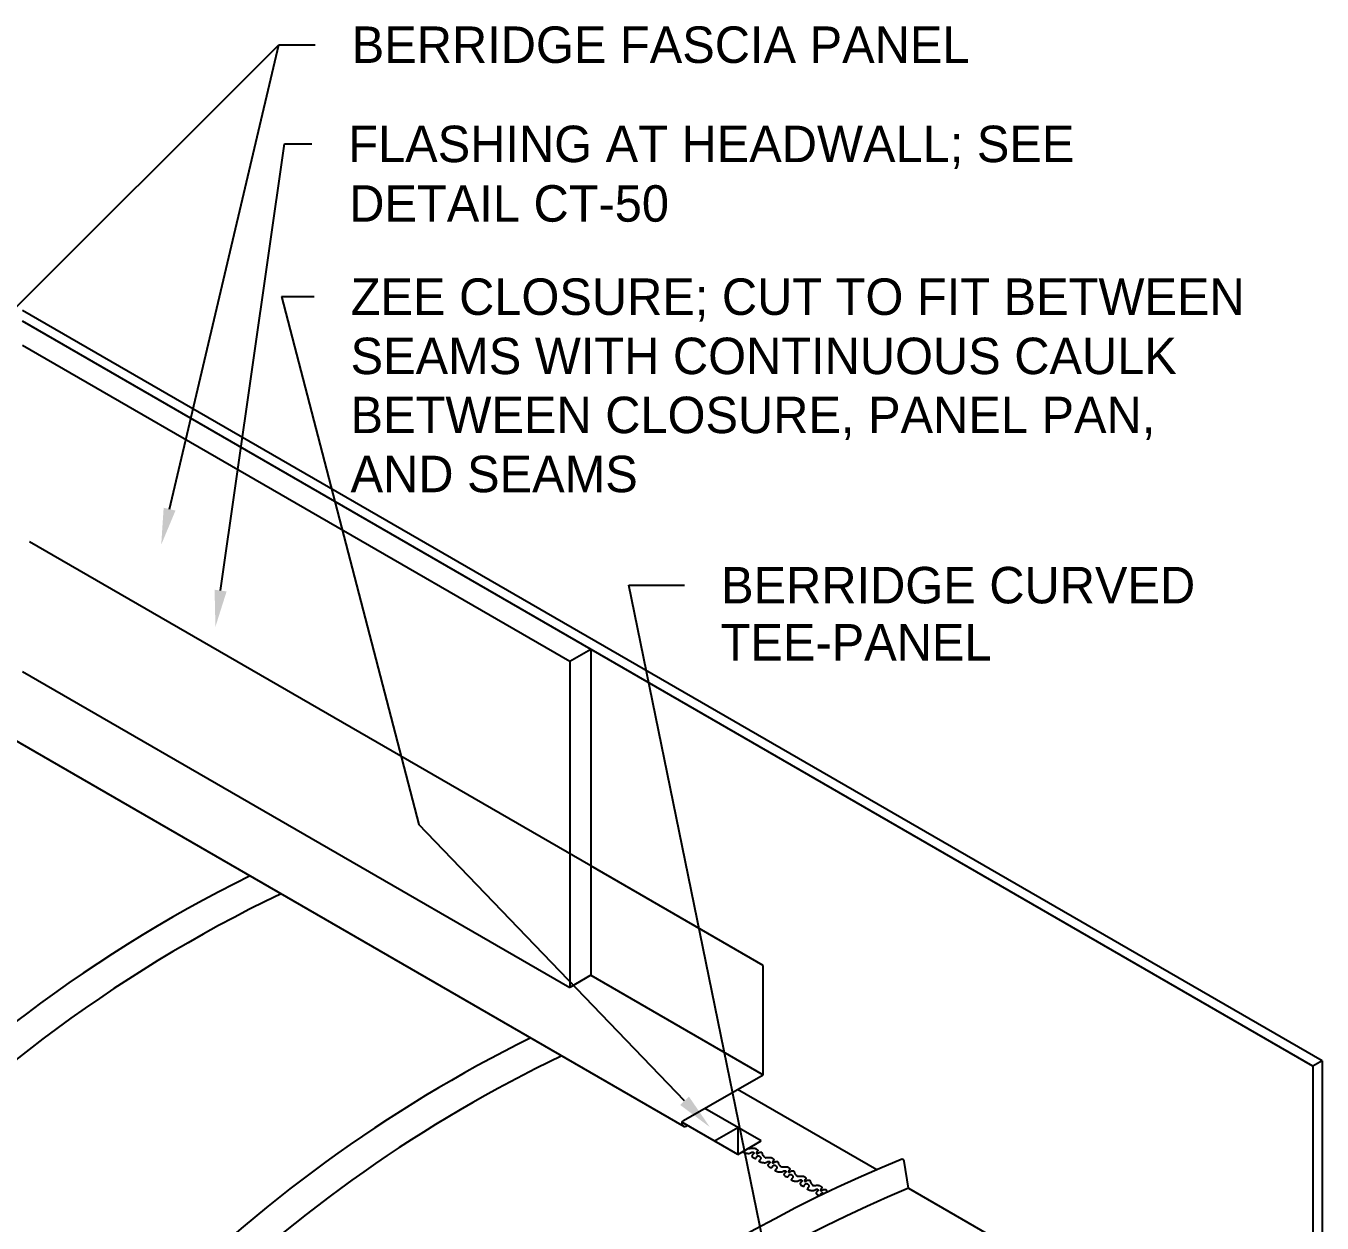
# Model space of a CAD drawing. Extents: x 8 to 105, y 3 to 136.
# Drawn here: x 54.47 to 102.46, y 91.81 to 136.13 of the extents above; entities that cross this region are included whole.
import ezdxf
from ezdxf.enums import TextEntityAlignment as Align

# ---------------------------------------------------------------- set-up
doc = ezdxf.new("R2010")
doc.units = 0
doc.header["$LTSCALE"] = 1.7995
doc.linetypes.add('HIDDENX2', pattern=[0])
for name, color, linetype in [('CMP-FLSH', 7, 'CONTINUOUS'), ('DIM-TXT', 7, 'CONTINUOUS'), ('STRCTR', 7, 'CONTINUOUS')]:
    doc.layers.add(name, color=color, linetype=linetype)

msp = doc.modelspace()

# ---------------------------------------------------------------- linework, layer by layer
at = {"layer": 'CMP-FLSH', "color": 0, "linetype": 'CONTINUOUS'}
for p, q in [((74.605, 112.6), (54.34, 124.3)), ((75.384, 113.05), (74.605, 112.6)), ((75.384, 113.05), (75.384, 100.986)), ((74.605, 112.6), (74.605, 100.536)), ((54.34, 112.236), (74.605, 100.536)), ((52.001, 110.886), (78.838, 95.391)), ((81.759, 101.351), (75.384, 105.032)), ((81.759, 97.305), (81.759, 101.351)), ((75.384, 100.986), (74.605, 100.536)), ((75.384, 100.986), (81.759, 97.305)), ((78.81, 95.603), (81.759, 97.305)), ((85.97, 93.782), (80.814, 96.76)), ((81.69, 94.851), (79.599, 96.058)), ((80.824, 94.351), (78.759, 95.543)), ((78.925, 95.403), (78.964, 95.425)), ((79.958, 94.851), (80.824, 95.351)), ((80.824, 95.351), (80.824, 94.351)), ((80.824, 94.351), (81.69, 94.851)), ((87.151, 93.101), (86.989, 94.104)), ((87.151, 93.101), (93.213, 89.601))]:
    msp.add_line(p, q, dxfattribs=at)
at = {"layer": 'CMP-FLSH', "color": 0, "linetype": 'HIDDENX2'}
msp.add_line((75.384, 105.032), (54.599, 117.032), dxfattribs=at)
at = {"layer": 'CMP-FLSH', "color": 0, "linetype": 'CONTINUOUS'}
for points in [[(81.239, 94.572, 0), (81.255, 94.574, 0), (81.272, 94.576, 0), (81.292, 94.578, 0), (81.312, 94.58, 0), (81.333, 94.581, 0), (81.354, 94.582, 0), (81.374, 94.583, 0), (81.392, 94.583, 0), (81.407, 94.583, 0), (81.414, 94.583, 0), (81.421, 94.582, 0), (81.43, 94.582, 0), (81.438, 94.581, 0), (81.447, 94.58, 0), (81.456, 94.579, 0), (81.464, 94.578, 0), (81.471, 94.576, 0), (81.477, 94.574, 0), (81.487, 94.569, 0), (81.498, 94.563, 0), (81.51, 94.556, 0), (81.523, 94.548, 0), (81.534, 94.539, 0), (81.545, 94.529, 0), (81.554, 94.52, 0), (81.561, 94.51, 0), (81.564, 94.5, 0), (81.564, 94.493, 0), (81.561, 94.485, 0), (81.556, 94.477, 0), (81.549, 94.468, 0), (81.542, 94.459, 0), (81.535, 94.451, 0), (81.529, 94.442, 0), (81.524, 94.434, 0), (81.521, 94.427, 0), (81.519, 94.423, 0), (81.518, 94.418, 0), (81.517, 94.412, 0), (81.516, 94.405, 0), (81.516, 94.399, 0), (81.516, 94.393, 0), (81.516, 94.388, 0), (81.518, 94.384, 0), (81.521, 94.381, 0), (81.53, 94.379, 0), (81.54, 94.38, 0), (81.552, 94.385, 0), (81.565, 94.392, 0), (81.578, 94.4, 0), (81.591, 94.409, 0), (81.604, 94.417, 0), (81.615, 94.423, 0), (81.625, 94.427, 0), (81.633, 94.428, 0), (81.641, 94.43, 0), (81.651, 94.431, 0), (81.661, 94.432, 0), (81.671, 94.433, 0), (81.68, 94.433, 0), (81.69, 94.432, 0), (81.697, 94.43, 0), (81.704, 94.427, 0), (81.71, 94.422, 0), (81.715, 94.414, 0), (81.719, 94.405, 0), (81.723, 94.394, 0), (81.727, 94.383, 0), (81.73, 94.372, 0), (81.733, 94.362, 0), (81.736, 94.352, 0), (81.739, 94.345, 0), (81.742, 94.337, 0), (81.748, 94.328, 0), (81.754, 94.318, 0), (81.762, 94.307, 0), (81.772, 94.294, 0), (81.784, 94.28, 0), (81.797, 94.265, 0), (81.812, 94.249, 0), (81.828, 94.231, 0)], [(81, 94.453, 0), (81.007, 94.448, 0), (81.016, 94.442, 0), (81.025, 94.437, 0), (81.036, 94.431, 0), (81.046, 94.425, 0), (81.057, 94.42, 0), (81.067, 94.416, 0), (81.076, 94.412, 0), (81.084, 94.409, 0), (81.095, 94.406, 0), (81.108, 94.403, 0), (81.122, 94.4, 0), (81.137, 94.398, 0), (81.153, 94.396, 0), (81.168, 94.394, 0), (81.182, 94.393, 0), (81.195, 94.391, 0), (81.206, 94.39, 0), (81.21, 94.39, 0), (81.213, 94.39, 0), (81.217, 94.39, 0), (81.222, 94.39, 0), (81.226, 94.39, 0), (81.23, 94.39, 0), (81.235, 94.39, 0), (81.238, 94.39, 0), (81.241, 94.39, 0), (81.255, 94.394, 0), (81.271, 94.4, 0), (81.289, 94.407, 0), (81.307, 94.415, 0), (81.325, 94.423, 0), (81.343, 94.43, 0), (81.36, 94.435, 0), (81.376, 94.437, 0), (81.39, 94.436, 0), (81.394, 94.435, 0), (81.399, 94.432, 0), (81.404, 94.428, 0), (81.409, 94.424, 0), (81.414, 94.419, 0), (81.418, 94.414, 0), (81.422, 94.409, 0), (81.424, 94.404, 0), (81.425, 94.4, 0), (81.424, 94.395, 0), (81.421, 94.391, 0), (81.417, 94.387, 0), (81.413, 94.382, 0), (81.407, 94.378, 0), (81.402, 94.374, 0), (81.397, 94.37, 0), (81.393, 94.366, 0), (81.39, 94.363, 0), (81.385, 94.357, 0), (81.378, 94.349, 0), (81.372, 94.341, 0), (81.364, 94.332, 0), (81.358, 94.323, 0), (81.352, 94.314, 0), (81.348, 94.305, 0), (81.346, 94.297, 0), (81.346, 94.29, 0), (81.352, 94.276, 0), (81.363, 94.262, 0), (81.378, 94.249, 0), (81.395, 94.236, 0), (81.414, 94.225, 0), (81.434, 94.216, 0), (81.453, 94.21, 0), (81.471, 94.207, 0), (81.486, 94.207, 0), (81.494, 94.211, 0), (81.501, 94.218, 0), (81.508, 94.228, 0), (81.514, 94.239, 0), (81.521, 94.252, 0), (81.527, 94.264, 0), (81.533, 94.275, 0), (81.54, 94.284, 0), (81.547, 94.29, 0), (81.552, 94.292, 0), (81.558, 94.295, 0), (81.565, 94.297, 0), (81.573, 94.299, 0), (81.581, 94.3, 0), (81.589, 94.301, 0), (81.596, 94.301, 0), (81.602, 94.3, 0), (81.608, 94.299, 0), (81.617, 94.294, 0), (81.627, 94.288, 0), (81.637, 94.279, 0), (81.646, 94.269, 0), (81.656, 94.259, 0), (81.664, 94.248, 0), (81.671, 94.236, 0), (81.675, 94.226, 0), (81.678, 94.216, 0), (81.677, 94.208, 0), (81.675, 94.199, 0), (81.67, 94.189, 0), (81.665, 94.179, 0), (81.659, 94.169, 0), (81.652, 94.159, 0), (81.645, 94.149, 0), (81.639, 94.141, 0), (81.634, 94.134, 0), (81.632, 94.13, 0), (81.629, 94.126, 0), (81.626, 94.121, 0), (81.623, 94.115, 0), (81.619, 94.111, 0), (81.616, 94.106, 0), (81.612, 94.103, 0), (81.609, 94.102, 0), (81.606, 94.103, 0)], [(81.594, 94.11, 0), (81.602, 94.105, 0), (81.61, 94.099, 0), (81.62, 94.093, 0), (81.63, 94.088, 0), (81.641, 94.082, 0), (81.651, 94.077, 0), (81.661, 94.072, 0), (81.671, 94.069, 0), (81.679, 94.066, 0), (81.69, 94.062, 0), (81.702, 94.06, 0), (81.717, 94.057, 0), (81.732, 94.055, 0), (81.747, 94.053, 0), (81.762, 94.051, 0), (81.776, 94.049, 0), (81.79, 94.048, 0), (81.801, 94.047, 0), (81.804, 94.047, 0), (81.808, 94.047, 0), (81.812, 94.047, 0), (81.816, 94.047, 0), (81.821, 94.046, 0), (81.825, 94.047, 0), (81.829, 94.047, 0), (81.833, 94.047, 0), (81.836, 94.047, 0), (81.85, 94.051, 0), (81.866, 94.056, 0), (81.883, 94.064, 0), (81.901, 94.072, 0), (81.919, 94.08, 0), (81.938, 94.087, 0), (81.955, 94.092, 0), (81.97, 94.094, 0), (81.984, 94.093, 0), (81.989, 94.091, 0), (81.993, 94.089, 0), (81.999, 94.085, 0), (82.004, 94.081, 0), (82.009, 94.076, 0), (82.013, 94.071, 0), (82.016, 94.066, 0), (82.018, 94.061, 0), (82.019, 94.056, 0), (82.018, 94.052, 0), (82.016, 94.048, 0), (82.012, 94.044, 0), (82.007, 94.039, 0), (82.002, 94.035, 0), (81.997, 94.031, 0), (81.992, 94.027, 0), (81.987, 94.023, 0), (81.984, 94.02, 0), (81.979, 94.013, 0), (81.973, 94.006, 0), (81.966, 93.998, 0), (81.959, 93.989, 0), (81.952, 93.98, 0), (81.947, 93.971, 0), (81.942, 93.962, 0), (81.94, 93.954, 0), (81.941, 93.946, 0), (81.947, 93.933, 0), (81.958, 93.919, 0), (81.972, 93.906, 0), (81.99, 93.893, 0), (82.009, 93.882, 0), (82.029, 93.873, 0), (82.048, 93.867, 0), (82.065, 93.863, 0), (82.08, 93.864, 0), (82.088, 93.868, 0), (82.095, 93.875, 0), (82.102, 93.885, 0), (82.109, 93.896, 0), (82.115, 93.908, 0), (82.121, 93.92, 0), (82.128, 93.931, 0), (82.134, 93.94, 0), (82.141, 93.946, 0), (82.146, 93.949, 0), (82.153, 93.951, 0), (82.16, 93.954, 0), (82.167, 93.955, 0), (82.175, 93.957, 0), (82.183, 93.957, 0), (82.19, 93.958, 0), (82.197, 93.957, 0), (82.202, 93.956, 0), (82.211, 93.951, 0), (82.221, 93.944, 0), (82.231, 93.936, 0), (82.241, 93.926, 0), (82.25, 93.915, 0), (82.258, 93.904, 0), (82.265, 93.893, 0), (82.27, 93.883, 0), (82.272, 93.873, 0), (82.272, 93.865, 0), (82.269, 93.856, 0), (82.265, 93.846, 0), (82.259, 93.836, 0), (82.253, 93.825, 0), (82.246, 93.815, 0), (82.24, 93.806, 0), (82.234, 93.798, 0), (82.228, 93.791, 0), (82.226, 93.787, 0), (82.223, 93.783, 0), (82.22, 93.778, 0), (82.217, 93.772, 0), (82.213, 93.767, 0), (82.21, 93.763, 0), (82.207, 93.76, 0), (82.203, 93.759, 0), (82.2, 93.76, 0)], [(81.834, 94.228, 0), (81.849, 94.231, 0), (81.867, 94.233, 0), (81.886, 94.235, 0), (81.907, 94.236, 0), (81.928, 94.238, 0), (81.949, 94.239, 0), (81.968, 94.24, 0), (81.986, 94.24, 0), (82.002, 94.24, 0), (82.008, 94.239, 0), (82.016, 94.239, 0), (82.024, 94.239, 0), (82.033, 94.238, 0), (82.041, 94.237, 0), (82.05, 94.236, 0), (82.058, 94.234, 0), (82.065, 94.233, 0), (82.071, 94.23, 0), (82.081, 94.226, 0), (82.092, 94.22, 0), (82.105, 94.213, 0), (82.117, 94.204, 0), (82.129, 94.196, 0), (82.14, 94.186, 0), (82.149, 94.176, 0), (82.155, 94.167, 0), (82.159, 94.157, 0), (82.158, 94.15, 0), (82.155, 94.142, 0), (82.15, 94.133, 0), (82.144, 94.125, 0), (82.137, 94.116, 0), (82.13, 94.107, 0), (82.123, 94.099, 0), (82.118, 94.091, 0), (82.115, 94.084, 0), (82.114, 94.08, 0), (82.113, 94.074, 0), (82.112, 94.068, 0), (82.111, 94.062, 0), (82.11, 94.056, 0), (82.11, 94.05, 0), (82.111, 94.045, 0), (82.112, 94.041, 0), (82.115, 94.038, 0), (82.124, 94.035, 0), (82.135, 94.037, 0), (82.147, 94.042, 0), (82.159, 94.049, 0), (82.172, 94.057, 0), (82.185, 94.066, 0), (82.198, 94.074, 0), (82.21, 94.08, 0), (82.22, 94.084, 0), (82.227, 94.085, 0), (82.235, 94.087, 0), (82.245, 94.088, 0), (82.255, 94.089, 0), (82.265, 94.09, 0), (82.275, 94.09, 0), (82.284, 94.089, 0), (82.292, 94.087, 0), (82.298, 94.084, 0), (82.304, 94.078, 0), (82.309, 94.071, 0), (82.314, 94.062, 0), (82.318, 94.051, 0), (82.321, 94.04, 0), (82.324, 94.029, 0), (82.327, 94.019, 0), (82.33, 94.009, 0), (82.333, 94.001, 0), (82.337, 93.994, 0), (82.342, 93.985, 0), (82.349, 93.975, 0), (82.357, 93.963, 0), (82.367, 93.951, 0), (82.378, 93.937, 0), (82.391, 93.922, 0), (82.406, 93.906, 0), (82.423, 93.888, 0)], [(82.189, 93.766, 0), (82.196, 93.761, 0), (82.204, 93.756, 0), (82.214, 93.75, 0), (82.224, 93.745, 0), (82.235, 93.739, 0), (82.245, 93.734, 0), (82.256, 93.729, 0), (82.265, 93.725, 0), (82.273, 93.722, 0), (82.284, 93.719, 0), (82.297, 93.716, 0), (82.311, 93.714, 0), (82.326, 93.712, 0), (82.341, 93.709, 0), (82.357, 93.708, 0), (82.371, 93.706, 0), (82.384, 93.705, 0), (82.395, 93.704, 0), (82.399, 93.704, 0), (82.402, 93.704, 0), (82.406, 93.703, 0), (82.411, 93.703, 0), (82.415, 93.703, 0), (82.419, 93.703, 0), (82.423, 93.703, 0), (82.427, 93.704, 0), (82.43, 93.704, 0), (82.444, 93.707, 0), (82.46, 93.713, 0), (82.477, 93.721, 0), (82.496, 93.729, 0), (82.514, 93.737, 0), (82.532, 93.744, 0), (82.549, 93.749, 0), (82.565, 93.751, 0), (82.579, 93.75, 0), (82.583, 93.748, 0), (82.588, 93.745, 0), (82.593, 93.742, 0), (82.598, 93.737, 0), (82.603, 93.733, 0), (82.607, 93.728, 0), (82.61, 93.723, 0), (82.613, 93.718, 0), (82.613, 93.713, 0), (82.613, 93.709, 0), (82.61, 93.705, 0), (82.606, 93.7, 0), (82.601, 93.696, 0), (82.596, 93.692, 0), (82.591, 93.688, 0), (82.586, 93.684, 0), (82.582, 93.68, 0), (82.579, 93.677, 0), (82.573, 93.67, 0), (82.567, 93.663, 0), (82.56, 93.655, 0), (82.553, 93.646, 0), (82.547, 93.637, 0), (82.541, 93.628, 0), (82.537, 93.619, 0), (82.535, 93.611, 0), (82.535, 93.603, 0), (82.541, 93.59, 0), (82.552, 93.576, 0), (82.567, 93.563, 0), (82.584, 93.55, 0), (82.603, 93.539, 0), (82.623, 93.53, 0), (82.642, 93.523, 0), (82.66, 93.52, 0), (82.675, 93.521, 0), (82.683, 93.525, 0), (82.69, 93.532, 0), (82.697, 93.542, 0), (82.703, 93.553, 0), (82.709, 93.565, 0), (82.716, 93.577, 0), (82.722, 93.588, 0), (82.729, 93.597, 0), (82.736, 93.603, 0), (82.741, 93.606, 0), (82.747, 93.608, 0), (82.754, 93.61, 0), (82.762, 93.612, 0), (82.77, 93.613, 0), (82.777, 93.614, 0), (82.785, 93.614, 0), (82.791, 93.614, 0), (82.797, 93.612, 0), (82.806, 93.608, 0), (82.815, 93.601, 0), (82.825, 93.593, 0), (82.835, 93.583, 0), (82.845, 93.572, 0), (82.853, 93.561, 0), (82.859, 93.55, 0), (82.864, 93.54, 0), (82.866, 93.53, 0), (82.866, 93.522, 0), (82.864, 93.512, 0), (82.859, 93.503, 0), (82.854, 93.492, 0), (82.847, 93.482, 0), (82.841, 93.472, 0), (82.834, 93.463, 0), (82.828, 93.455, 0), (82.823, 93.448, 0), (82.821, 93.444, 0), (82.818, 93.439, 0), (82.815, 93.434, 0), (82.811, 93.429, 0), (82.808, 93.424, 0), (82.804, 93.42, 0), (82.801, 93.417, 0), (82.798, 93.416, 0), (82.795, 93.417, 0)], [(82.428, 93.885, 0), (82.443, 93.887, 0), (82.461, 93.89, 0), (82.481, 93.891, 0), (82.501, 93.893, 0), (82.522, 93.895, 0), (82.543, 93.896, 0), (82.563, 93.896, 0), (82.581, 93.897, 0), (82.596, 93.896, 0), (82.603, 93.896, 0), (82.61, 93.896, 0), (82.618, 93.895, 0), (82.627, 93.895, 0), (82.636, 93.894, 0), (82.644, 93.893, 0), (82.653, 93.891, 0), (82.66, 93.889, 0), (82.666, 93.887, 0), (82.676, 93.883, 0), (82.687, 93.877, 0), (82.699, 93.869, 0), (82.711, 93.861, 0), (82.723, 93.852, 0), (82.734, 93.843, 0), (82.743, 93.833, 0), (82.75, 93.824, 0), (82.753, 93.814, 0), (82.753, 93.807, 0), (82.75, 93.799, 0), (82.745, 93.79, 0), (82.738, 93.782, 0), (82.731, 93.773, 0), (82.724, 93.764, 0), (82.718, 93.756, 0), (82.713, 93.748, 0), (82.709, 93.741, 0), (82.708, 93.736, 0), (82.707, 93.731, 0), (82.706, 93.725, 0), (82.705, 93.719, 0), (82.704, 93.713, 0), (82.704, 93.707, 0), (82.705, 93.702, 0), (82.707, 93.698, 0), (82.709, 93.695, 0), (82.718, 93.692, 0), (82.729, 93.694, 0), (82.741, 93.699, 0), (82.754, 93.706, 0), (82.767, 93.714, 0), (82.78, 93.723, 0), (82.792, 93.731, 0), (82.804, 93.737, 0), (82.814, 93.741, 0), (82.821, 93.742, 0), (82.83, 93.744, 0), (82.839, 93.745, 0), (82.849, 93.746, 0), (82.86, 93.746, 0), (82.869, 93.746, 0), (82.878, 93.746, 0), (82.886, 93.744, 0), (82.893, 93.741, 0), (82.898, 93.735, 0), (82.904, 93.728, 0), (82.908, 93.718, 0), (82.912, 93.708, 0), (82.916, 93.697, 0), (82.919, 93.686, 0), (82.922, 93.676, 0), (82.925, 93.666, 0), (82.928, 93.658, 0), (82.931, 93.651, 0), (82.936, 93.642, 0), (82.943, 93.632, 0), (82.951, 93.62, 0), (82.961, 93.608, 0), (82.973, 93.594, 0), (82.986, 93.579, 0), (83.001, 93.562, 0), (83.017, 93.545, 0)], [(82.783, 93.423, 0), (82.79, 93.418, 0), (82.799, 93.413, 0), (82.809, 93.407, 0), (82.819, 93.401, 0), (82.829, 93.396, 0), (82.84, 93.391, 0), (82.85, 93.386, 0), (82.859, 93.382, 0), (82.868, 93.379, 0), (82.879, 93.376, 0), (82.891, 93.373, 0), (82.905, 93.371, 0), (82.92, 93.368, 0), (82.936, 93.366, 0), (82.951, 93.365, 0), (82.965, 93.363, 0), (82.978, 93.362, 0), (82.99, 93.361, 0), (82.993, 93.361, 0), (82.997, 93.36, 0), (83.001, 93.36, 0), (83.005, 93.36, 0), (83.009, 93.36, 0), (83.014, 93.36, 0), (83.018, 93.36, 0), (83.021, 93.36, 0), (83.025, 93.361, 0), (83.039, 93.364, 0), (83.055, 93.37, 0), (83.072, 93.377, 0), (83.09, 93.386, 0), (83.108, 93.394, 0), (83.126, 93.4, 0), (83.144, 93.406, 0), (83.159, 93.408, 0), (83.173, 93.407, 0), (83.177, 93.405, 0), (83.182, 93.402, 0), (83.187, 93.399, 0), (83.193, 93.394, 0), (83.197, 93.389, 0), (83.202, 93.384, 0), (83.205, 93.379, 0), (83.207, 93.375, 0), (83.208, 93.37, 0), (83.207, 93.366, 0), (83.204, 93.361, 0), (83.201, 93.357, 0), (83.196, 93.353, 0), (83.191, 93.349, 0), (83.185, 93.345, 0), (83.18, 93.341, 0), (83.176, 93.337, 0), (83.173, 93.333, 0), (83.168, 93.327, 0), (83.162, 93.32, 0), (83.155, 93.311, 0), (83.148, 93.303, 0), (83.141, 93.294, 0), (83.135, 93.284, 0), (83.131, 93.276, 0), (83.129, 93.267, 0), (83.129, 93.26, 0), (83.135, 93.247, 0), (83.146, 93.233, 0), (83.161, 93.219, 0), (83.179, 93.207, 0), (83.198, 93.196, 0), (83.217, 93.187, 0), (83.236, 93.18, 0), (83.254, 93.177, 0), (83.269, 93.178, 0), (83.277, 93.181, 0), (83.284, 93.189, 0), (83.291, 93.198, 0), (83.298, 93.21, 0), (83.304, 93.222, 0), (83.31, 93.234, 0), (83.316, 93.245, 0), (83.323, 93.254, 0), (83.33, 93.26, 0), (83.335, 93.263, 0), (83.341, 93.265, 0), (83.349, 93.267, 0), (83.356, 93.269, 0), (83.364, 93.27, 0), (83.372, 93.271, 0), (83.379, 93.271, 0), (83.386, 93.271, 0), (83.391, 93.269, 0), (83.4, 93.265, 0), (83.41, 93.258, 0), (83.42, 93.25, 0), (83.43, 93.24, 0), (83.439, 93.229, 0), (83.447, 93.218, 0), (83.454, 93.207, 0), (83.459, 93.196, 0), (83.461, 93.187, 0), (83.461, 93.178, 0), (83.458, 93.169, 0), (83.454, 93.159, 0), (83.448, 93.149, 0), (83.442, 93.139, 0), (83.435, 93.129, 0), (83.429, 93.12, 0), (83.422, 93.111, 0), (83.417, 93.104, 0), (83.415, 93.101, 0), (83.412, 93.096, 0), (83.409, 93.091, 0), (83.406, 93.086, 0), (83.402, 93.081, 0), (83.399, 93.077, 0), (83.395, 93.074, 0), (83.392, 93.073, 0), (83.389, 93.073, 0)], [(83.022, 93.542, 0), (83.038, 93.544, 0), (83.056, 93.546, 0), (83.075, 93.548, 0), (83.096, 93.55, 0), (83.117, 93.551, 0), (83.137, 93.552, 0), (83.157, 93.553, 0), (83.175, 93.553, 0), (83.19, 93.553, 0), (83.197, 93.553, 0), (83.204, 93.553, 0), (83.213, 93.552, 0), (83.221, 93.552, 0), (83.23, 93.551, 0), (83.239, 93.55, 0), (83.247, 93.548, 0), (83.254, 93.546, 0), (83.26, 93.544, 0), (83.27, 93.539, 0), (83.281, 93.533, 0), (83.293, 93.526, 0), (83.306, 93.518, 0), (83.318, 93.509, 0), (83.329, 93.5, 0), (83.338, 93.49, 0), (83.344, 93.48, 0), (83.347, 93.471, 0), (83.347, 93.463, 0), (83.344, 93.455, 0), (83.339, 93.447, 0), (83.333, 93.438, 0), (83.326, 93.43, 0), (83.318, 93.421, 0), (83.312, 93.413, 0), (83.307, 93.405, 0), (83.304, 93.398, 0), (83.303, 93.393, 0), (83.302, 93.388, 0), (83.3, 93.382, 0), (83.299, 93.376, 0), (83.299, 93.37, 0), (83.299, 93.364, 0), (83.3, 93.359, 0), (83.301, 93.355, 0), (83.304, 93.352, 0), (83.313, 93.349, 0), (83.323, 93.351, 0), (83.335, 93.355, 0), (83.348, 93.362, 0), (83.361, 93.371, 0), (83.374, 93.38, 0), (83.387, 93.388, 0), (83.398, 93.394, 0), (83.409, 93.398, 0), (83.416, 93.399, 0), (83.424, 93.4, 0), (83.434, 93.402, 0), (83.444, 93.403, 0), (83.454, 93.403, 0), (83.464, 93.403, 0), (83.473, 93.402, 0), (83.481, 93.401, 0), (83.487, 93.398, 0), (83.493, 93.392, 0), (83.498, 93.384, 0), (83.502, 93.375, 0), (83.506, 93.365, 0), (83.51, 93.354, 0), (83.513, 93.343, 0), (83.516, 93.332, 0), (83.519, 93.323, 0), (83.522, 93.315, 0), (83.526, 93.308, 0), (83.531, 93.299, 0), (83.537, 93.289, 0), (83.546, 93.277, 0), (83.556, 93.264, 0), (83.567, 93.251, 0), (83.58, 93.235, 0), (83.595, 93.219, 0), (83.612, 93.202, 0)], [(83.617, 93.199, 0), (83.632, 93.201, 0), (83.65, 93.203, 0), (83.67, 93.205, 0), (83.69, 93.207, 0), (83.711, 93.208, 0), (83.732, 93.209, 0), (83.751, 93.21, 0), (83.769, 93.21, 0), (83.785, 93.21, 0), (83.791, 93.21, 0), (83.799, 93.21, 0), (83.807, 93.209, 0), (83.816, 93.208, 0), (83.825, 93.207, 0), (83.833, 93.206, 0), (83.841, 93.205, 0), (83.849, 93.203, 0), (83.855, 93.201, 0), (83.864, 93.196, 0), (83.876, 93.19, 0), (83.888, 93.183, 0), (83.9, 93.175, 0), (83.912, 93.166, 0), (83.923, 93.157, 0), (83.932, 93.147, 0), (83.939, 93.137, 0), (83.942, 93.128, 0), (83.942, 93.12, 0), (83.938, 93.112, 0), (83.933, 93.104, 0), (83.927, 93.095, 0), (83.92, 93.086, 0), (83.913, 93.078, 0), (83.906, 93.069, 0), (83.901, 93.062, 0), (83.898, 93.054, 0), (83.897, 93.05, 0), (83.896, 93.045, 0), (83.895, 93.039, 0), (83.894, 93.033, 0), (83.893, 93.027, 0), (83.893, 93.021, 0), (83.894, 93.016, 0), (83.896, 93.011, 0), (83.898, 93.009, 0), (83.907, 93.006, 0), (83.918, 93.007, 0), (83.93, 93.012, 0), (83.943, 93.019, 0), (83.956, 93.028, 0), (83.969, 93.036, 0), (83.981, 93.044, 0), (83.993, 93.051, 0), (84.003, 93.054, 0), (84.01, 93.056, 0), (84.019, 93.057, 0), (84.028, 93.059, 0), (84.038, 93.06, 0), (84.048, 93.06, 0), (84.058, 93.06, 0), (84.067, 93.059, 0), (84.075, 93.057, 0), (84.082, 93.054, 0), (84.087, 93.049, 0), (84.092, 93.041, 0), (84.097, 93.032, 0), (84.101, 93.022, 0), (84.104, 93.011, 0), (84.108, 93, 0), (84.111, 92.989, 0), (84.114, 92.98, 0), (84.116, 92.972, 0)], [(83.378, 93.08, 0), (83.385, 93.075, 0), (83.393, 93.07, 0), (83.403, 93.064, 0), (83.413, 93.058, 0), (83.424, 93.053, 0), (83.434, 93.048, 0), (83.444, 93.043, 0), (83.454, 93.039, 0), (83.462, 93.036, 0), (83.473, 93.033, 0), (83.486, 93.03, 0), (83.5, 93.028, 0), (83.515, 93.025, 0), (83.53, 93.023, 0), (83.545, 93.021, 0), (83.56, 93.02, 0), (83.573, 93.019, 0), (83.584, 93.018, 0), (83.587, 93.017, 0), (83.591, 93.017, 0), (83.595, 93.017, 0), (83.599, 93.017, 0), (83.604, 93.017, 0), (83.608, 93.017, 0), (83.612, 93.017, 0), (83.616, 93.017, 0), (83.619, 93.018, 0), (83.633, 93.021, 0), (83.649, 93.027, 0), (83.666, 93.034, 0), (83.684, 93.042, 0), (83.703, 93.05, 0), (83.721, 93.057, 0), (83.738, 93.062, 0), (83.754, 93.065, 0), (83.767, 93.063, 0), (83.772, 93.062, 0), (83.777, 93.059, 0), (83.782, 93.055, 0), (83.787, 93.051, 0), (83.792, 93.046, 0), (83.796, 93.041, 0), (83.799, 93.036, 0), (83.802, 93.031, 0), (83.802, 93.027, 0), (83.801, 93.023, 0), (83.799, 93.018, 0), (83.795, 93.014, 0), (83.79, 93.01, 0), (83.785, 93.005, 0), (83.78, 93.001, 0), (83.775, 92.997, 0), (83.771, 92.994, 0), (83.767, 92.99, 0), (83.762, 92.984, 0), (83.756, 92.976, 0), (83.749, 92.968, 0), (83.742, 92.959, 0), (83.736, 92.95, 0), (83.73, 92.941, 0), (83.726, 92.933, 0), (83.723, 92.924, 0), (83.724, 92.917, 0), (83.73, 92.903, 0), (83.741, 92.89, 0), (83.756, 92.876, 0), (83.773, 92.864, 0), (83.792, 92.853, 0), (83.812, 92.844, 0), (83.831, 92.837, 0), (83.848, 92.834, 0), (83.863, 92.834, 0), (83.871, 92.838, 0), (83.879, 92.845, 0), (83.886, 92.855, 0), (83.892, 92.867, 0), (83.898, 92.879, 0), (83.904, 92.891, 0), (83.911, 92.902, 0), (83.917, 92.911, 0), (83.924, 92.917, 0), (83.93, 92.919, 0), (83.936, 92.922, 0), (83.943, 92.924, 0), (83.951, 92.926, 0), (83.958, 92.927, 0), (83.966, 92.928, 0), (83.974, 92.928, 0), (83.98, 92.927, 0), (83.986, 92.926, 0)]]:
    msp.add_polyline3d(points, dxfattribs=at)
for centre, radius, start, end in [((85.928, 57.807), 52.268, 116.2946, 161.6454), ((86.106, 57.704), 51.343, 115.6036, 161.554), ((96.32, 51.807), 52.268, 116.2946, 135.7771), ((96.498, 51.704), 51.343, 115.6036, 134.601), ((78.867, 95.503), 0.115, 120.0075, 300.0017), ((106.712, 45.807), 52.268, 112.2997, 171.7101), ((86.91, 94.091), 0.08, 9.1759, 112.2978), ((106.883, 45.713), 51.332, 112.6073, 171.8539)]:
    msp.add_arc(centre, radius, start, end, dxfattribs=at)
at = {"layer": 'DIM-TXT', "color": 0, "linetype": 'CONTINUOUS'}
for p, q in [((50.187, 121.806), (63.831, 135.435)), ((59.788, 118.24), (63.831, 135.435)), ((63.831, 135.435), (65.181, 135.435)), ((61.677, 115.226), (64.04, 131.762)), ((64.04, 131.762), (65.053, 131.762)), ((63.935, 126.107), (69.012, 106.562)), ((63.935, 126.107), (65.144, 126.107)), ((82.464, 87.692), (76.795, 115.428)), ((76.795, 115.428), (78.856, 115.428)), ((78.854, 96.338), (69.012, 106.562))]:
    msp.add_line(p, q, dxfattribs=at)
for points in [[(60.007, 118.188), (59.569, 118.291), (59.479, 116.925)], [(61.899, 115.194), (61.454, 115.258), (61.486, 113.889)], [(79.016, 96.494), (78.692, 96.182), (79.79, 95.365)]]:
    msp.add_solid(points, dxfattribs=at)
at = {"layer": 'STRCTR', "color": 0, "linetype": 'CONTINUOUS'}
for p, q in [((102.457, 97.819), (54.34, 125.6)), ((102.111, 97.619), (54.34, 125.2)), ((102.457, 97.819), (102.11, 97.619)), ((102.11, 97.619), (102.11, 43.192)), ((102.457, 97.819), (102.457, 43.392))]:
    msp.add_line(p, q, dxfattribs=at)

# ---------------------------------------------------------------- texts
at = {"layer": 'DIM-TXT', "color": 0, "linetype": 'CONTINUOUS'}
for s, p in [('BERRIDGE FASCIA PANEL', (66.531, 135.435)), ('FLASHING AT HEADWALL; SEE', (66.403, 131.762)), ('ZEE CLOSURE; CUT TO FIT BETWEEN', (66.494, 126.107))]:
    msp.add_text(s, height=1.35, dxfattribs=at).set_placement(p, align=Align.MIDDLE_LEFT)
for s, p in [('DETAIL CT-50', (66.441, 128.883)), ('SEAMS WITH CONTINUOUS CAULK', (66.489, 123.239)), ('BETWEEN CLOSURE, PANEL PAN,', (66.489, 121.054)), ('AND SEAMS', (66.489, 118.868)), ('TEE-PANEL', (80.189, 112.637))]:
    msp.add_text(s, height=1.35, dxfattribs=at).set_placement(p)
msp.add_text('BERRIDGE CURVED', height=1.35, rotation=360, dxfattribs=at).set_placement((80.206, 115.428), align=Align.MIDDLE_LEFT)

doc.saveas('drawing.dxf')
